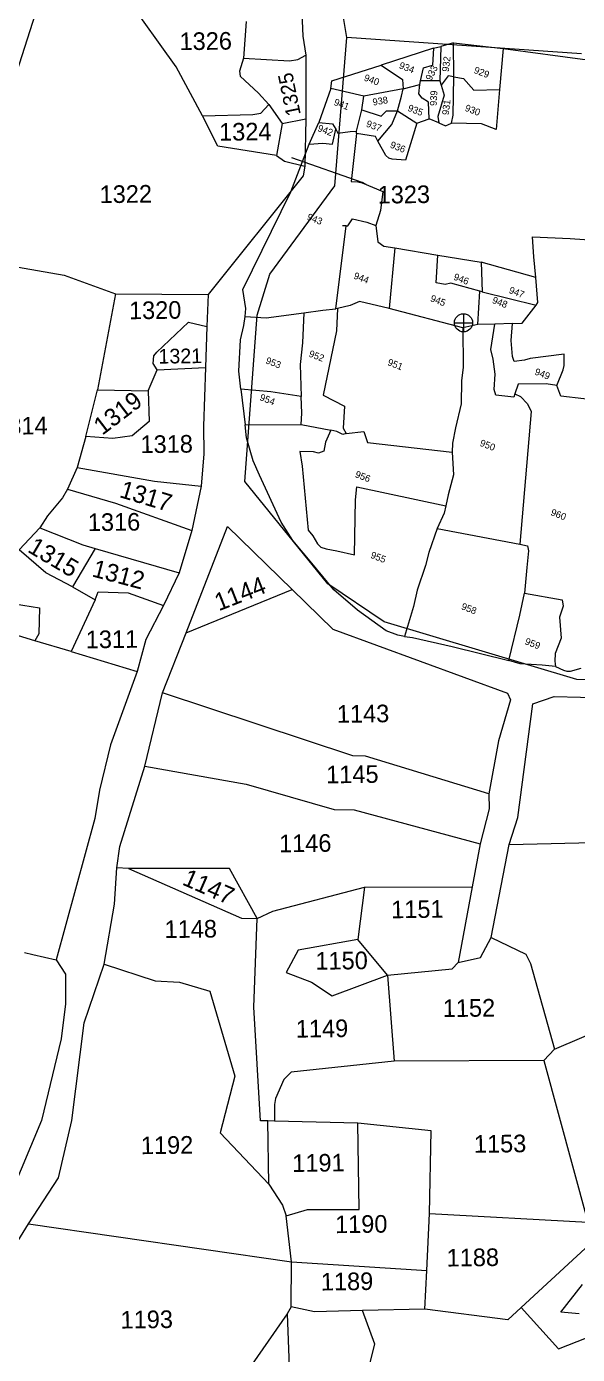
# Model space of a CAD drawing. Header units: metres. Extents: x 258455 to 262651, y 2177301 to 2183135.
# Drawn here: x 260292 to 260580, y 2178719 to 2179413 of the extents above; entities that cross this region are included whole.
import ezdxf

# ---------------------------------------------------------------- set-up
doc = ezdxf.new("R2010")
doc.units = ezdxf.units.M
for name, color, linetype in [('OFF', 1, 'Continuous'), ('POLY_PARCEL', 6, 'Continuous'), ('POLY_ROAD', 30, 'Continuous'), ('TEXT_PARCEL', 7, 'Continuous')]:
    doc.layers.add(name, color=color, linetype=linetype)
doc.styles.add('TEXT_MAP', font='', dxfattribs={"height": 1.8})
doc.styles.get('TEXT_MAP').set_extended_font_data('Kruti Dev 050')

msp = doc.modelspace()

# ---------------------------------------------------------------- linework, layer by layer
for p, q in [((260515.49, 2179258.35), (260525.02, 2179258.46)), ((260520.2, 2179263.17), (260520.31, 2179253.64))]:
    msp.add_line(p, q)
msp.add_lwpolyline([(260467.23, 2179331.83), (260430.42, 2179344.64)])
msp.add_circle((260520.25, 2179258.41), 4.76)
msp.add_solid([(260467.37, 2179332.23), (260469.59, 2179331.01), (260467.09, 2179331.44)])
at = {"layer": 'OFF'}
for p, q in [((260344.99, 2178972.89), (260338.89, 2178973.22)), ((260517.48, 2178923.69), (260529.23, 2178926.38))]:
    msp.add_line(p, q, dxfattribs=at)
at = {"layer": 'POLY_PARCEL'}
for p, q in [((260369.97, 2179392.4), (260343.66, 2179429.03)), ((260297.6, 2179424.25), (260230.74, 2179216.39)), ((260406.55, 2179416.1), (260405.15, 2179396.94)), ((260582.01, 2179399.18), (260459.13, 2179407.71)), ((260515.01, 2179404.88), (260508.39, 2179403.03)), ((260515.01, 2179404.88), (260541.01, 2179401.93)), ((260515.22, 2179387.07), (260515.01, 2179404.88)), ((260433.57, 2179396.19), (260437.71, 2179398.44)), ((260504.59, 2179402.02), (260477.19, 2179393.28)), ((260504.59, 2179402.02), (260504, 2179393.14)), ((260504.59, 2179402.02), (260508.39, 2179403.03)), ((260508.39, 2179403.03), (260507.9, 2179384.94)), ((260541.01, 2179401.93), (260539.16, 2179380.52)), ((260541.01, 2179401.93), (260585.17, 2179396.07)), ((260383.75, 2179366.69), (260369.97, 2179392.4)), ((260405.15, 2179396.94), (260403.07, 2179390.09)), ((260405.15, 2179396.94), (260429.26, 2179395.42)), ((260429.26, 2179395.42), (260433.57, 2179396.19)), ((260451.4, 2179385.05), (260477.19, 2179393.28)), ((260477.19, 2179393.28), (260488.31, 2179385.65)), ((260497.83, 2179385.07), (260499.24, 2179391.85)), ((260499.24, 2179391.85), (260504, 2179393.14)), ((260403.07, 2179390.09), (260403.46, 2179387.4)), ((260403.46, 2179387.4), (260412.92, 2179378.53)), ((260450.81, 2179380.95), (260451.4, 2179385.05)), ((260488.31, 2179385.65), (260488.61, 2179380.82)), ((260497.41, 2179383.03), (260497.83, 2179385.07)), ((260507.9, 2179384.94), (260497.83, 2179385.07)), ((260507.9, 2179384.94), (260508.57, 2179382.65)), ((260512.16, 2179387.56), (260508.57, 2179382.65)), ((260515.22, 2179387.07), (260512.16, 2179387.56)), ((260514.76, 2179367), (260515.22, 2179387.07)), ((260515.22, 2179387.07), (260520.22, 2179386.23)), ((260520.22, 2179386.23), (260525.67, 2179380.2)), ((260412.92, 2179378.53), (260418.38, 2179372.66)), ((260450.81, 2179380.95), (260444.53, 2179363.13)), ((260468.13, 2179376.93), (260450.81, 2179380.95)), ((260467.04, 2179369.81), (260468.13, 2179376.93)), ((260488.61, 2179380.82), (260468.13, 2179376.93)), ((260485.74, 2179369.35), (260487.9, 2179376.97)), ((260487.9, 2179376.97), (260488.61, 2179380.82)), ((260488.61, 2179380.82), (260497.41, 2179383.03)), ((260496.87, 2179378.23), (260497.41, 2179383.03)), ((260498.56, 2179376), (260496.87, 2179378.23)), ((260510.06, 2179377.52), (260506.74, 2179366.36)), ((260508.57, 2179382.65), (260510.06, 2179377.52)), ((260525.67, 2179380.2), (260539.16, 2179380.52)), ((260539.16, 2179380.52), (260537.35, 2179359.53)), ((260414.3, 2179368.12), (260418.38, 2179372.66)), ((260418.38, 2179372.66), (260425.41, 2179362.74)), ((260464.21, 2179358.63), (260467.04, 2179369.81)), ((260467.04, 2179369.81), (260477.25, 2179366.44)), ((260479.9, 2179369.24), (260485.74, 2179369.35)), ((260482.74, 2179362.23), (260485.74, 2179369.35)), ((260485.74, 2179369.35), (260495.84, 2179362.81)), ((260501.95, 2179373.81), (260498.56, 2179376)), ((260502.33, 2179365.12), (260501.95, 2179373.81)), ((260383.75, 2179366.69), (260409.99, 2179367.35)), ((260391.66, 2179350.79), (260383.75, 2179366.69)), ((260409.99, 2179367.35), (260414.3, 2179368.12)), ((260425.41, 2179362.74), (260422.46, 2179345.94)), ((260425.41, 2179362.74), (260437.73, 2179365.13)), ((260439.55, 2179351.92), (260444.53, 2179363.13)), ((260444.53, 2179363.13), (260451.67, 2179362.54)), ((260451.67, 2179362.54), (260453.43, 2179359.78)), ((260477.25, 2179366.44), (260479.9, 2179369.24)), ((260495.84, 2179362.81), (260489.89, 2179343.55)), ((260495.84, 2179362.81), (260502.33, 2179365.12)), ((260507.43, 2179363.05), (260502.33, 2179365.12)), ((260506.74, 2179366.36), (260507.43, 2179363.05)), ((260507.43, 2179363.05), (260510.88, 2179361.53)), ((260510.88, 2179361.53), (260514.05, 2179362.86)), ((260514.05, 2179362.86), (260514.76, 2179367)), ((260529.73, 2179362.46), (260514.05, 2179362.86)), ((260537.35, 2179359.53), (260529.73, 2179362.46)), ((260451.79, 2179351.83), (260453.43, 2179359.78)), ((260453.43, 2179359.78), (260454.46, 2179357.57)), ((260454.46, 2179357.57), (260461.04, 2179358.57)), ((260461.04, 2179358.57), (260464.21, 2179358.63)), ((260464.28, 2179357.46), (260461.43, 2179332.28)), ((260464.28, 2179357.46), (260464.21, 2179358.63)), ((260474.16, 2179355.81), (260464.28, 2179357.46)), ((260475.44, 2179353.52), (260474.16, 2179355.81)), ((260475.44, 2179353.52), (260482.74, 2179362.23)), ((260422.46, 2179345.94), (260391.66, 2179350.79)), ((260429.98, 2179326.9), (260439.55, 2179351.92)), ((260439.55, 2179351.92), (260446.68, 2179352.36)), ((260446.68, 2179352.36), (260451.79, 2179351.83)), ((260479.69, 2179345.92), (260475.44, 2179353.52)), ((260422.46, 2179345.94), (260426.65, 2179342.95)), ((260426.65, 2179342.95), (260437.29, 2179340.41)), ((260481.22, 2179344.54), (260479.69, 2179345.92)), ((260483, 2179344.05), (260481.22, 2179344.54)), ((260489.89, 2179343.55), (260483, 2179344.05)), ((260461.43, 2179332.28), (260464.94, 2179332.2)), ((260464.94, 2179332.2), (260467.27, 2179331.6)), ((260467.27, 2179331.6), (260478.13, 2179327.12)), ((260404.86, 2179275.74), (260429.98, 2179326.9)), ((260478.13, 2179327.12), (260476.77, 2179317.23)), ((260476.77, 2179317.23), (260474.41, 2179309.33)), ((260453.5, 2179265.73), (260458.89, 2179309.09)), ((260458.89, 2179309.09), (260456.95, 2179309.15)), ((260458.89, 2179309.09), (260459.8, 2179309.13)), ((260459.8, 2179309.13), (260462.12, 2179312.86)), ((260462.12, 2179312.86), (260469.76, 2179310.99)), ((260469.76, 2179310.99), (260474.41, 2179309.33)), ((260474.41, 2179309.33), (260475.36, 2179300.81)), ((260475.36, 2179300.81), (260478.59, 2179298.48)), ((260556.99, 2179292.97), (260556.39, 2179303.41)), ((260556.39, 2179303.41), (260576.13, 2179302.58)), ((260576.13, 2179302.58), (260588.6, 2179301.62)), ((260478.59, 2179298.48), (260484.24, 2179297.58)), ((260484.24, 2179297.58), (260481.36, 2179265.8)), ((260484.24, 2179297.58), (260506.78, 2179293.83)), ((260505.87, 2179279.3), (260506.78, 2179293.83)), ((260506.78, 2179293.83), (260529.48, 2179290.05)), ((260558.1, 2179282.06), (260556.99, 2179292.97)), ((260275.6, 2179289.6), (260311.27, 2179283.37)), ((260558.1, 2179282.06), (260529.48, 2179290.05)), ((260529.48, 2179290.05), (260530.02, 2179274.61)), ((260311.27, 2179283.37), (260338.17, 2179273.62)), ((260510.74, 2179278.41), (260505.87, 2179279.3)), ((260513.64, 2179279.06), (260510.74, 2179278.41)), ((260528.77, 2179274.95), (260513.64, 2179279.06)), ((260559.07, 2179269.02), (260558.1, 2179282.06)), ((260338.17, 2179273.62), (260328.7, 2179223.27)), ((260338.17, 2179273.62), (260386.61, 2179273.26)), ((260406.36, 2179265.95), (260404.86, 2179275.74)), ((260527.67, 2179257.44), (260528.77, 2179274.95)), ((260530.02, 2179274.61), (260528.77, 2179274.95)), ((260530.02, 2179274.61), (260558.21, 2179267.58)), ((260406.05, 2179261.72), (260406.36, 2179265.95)), ((260446.7, 2179265.05), (260453.5, 2179265.73)), ((260454.4, 2179265.93), (260453.5, 2179265.73)), ((260454.4, 2179265.93), (260453.75, 2179254.24)), ((260460.93, 2179267.39), (260454.4, 2179265.93)), ((260465.91, 2179269.59), (260460.93, 2179267.39)), ((260481.36, 2179265.8), (260465.91, 2179269.59)), ((260519.96, 2179255.79), (260481.36, 2179265.8)), ((260550.97, 2179258.18), (260558.21, 2179267.58)), ((260558.21, 2179267.58), (260559.07, 2179269.02)), ((260359.75, 2179243.04), (260376.35, 2179258.77)), ((260376.35, 2179258.77), (260386.01, 2179256.39)), ((260405.4, 2179256.97), (260406.05, 2179261.72)), ((260406.05, 2179261.72), (260416.98, 2179260.97)), ((260416.98, 2179260.97), (260436.78, 2179263.69)), ((260436.78, 2179263.69), (260435.99, 2179247.97)), ((260436.78, 2179263.69), (260446.7, 2179265.05)), ((260545.92, 2179258.1), (260550.97, 2179258.18)), ((260403.58, 2179249.51), (260405.4, 2179256.97)), ((260453.75, 2179254.24), (260446.75, 2179220.55)), ((260527.67, 2179257.44), (260519.96, 2179255.79)), ((260519.96, 2179255.79), (260520.16, 2179235.22)), ((260536.68, 2179257.76), (260527.67, 2179257.44)), ((260534.47, 2179244.43), (260536.68, 2179257.76)), ((260545.92, 2179258.1), (260536.68, 2179257.76)), ((260545.22, 2179249.13), (260545.92, 2179258.1)), ((260402.78, 2179233.09), (260403.58, 2179249.51)), ((260435.99, 2179247.97), (260434.87, 2179236.54)), ((260535.7, 2179239.44), (260534.47, 2179244.43)), ((260545.94, 2179240.8), (260545.22, 2179249.13)), ((260357.84, 2179237.08), (260358.33, 2179241.04)), ((260358.33, 2179241.04), (260359.75, 2179243.04)), ((260536.75, 2179231.46), (260535.7, 2179239.44)), ((260546.77, 2179238.12), (260545.94, 2179240.8)), ((260552.15, 2179238.8), (260546.77, 2179238.12)), ((260555.07, 2179239.74), (260552.15, 2179238.8)), ((260572.91, 2179241.99), (260555.07, 2179239.74)), ((260572.87, 2179236.02), (260572.91, 2179241.99)), ((260355.2, 2179222.77), (260359.92, 2179233.78)), ((260359.92, 2179233.78), (260357.84, 2179237.08)), ((260359.92, 2179233.78), (260385.27, 2179234.99)), ((260403.72, 2179223.67), (260402.78, 2179233.09)), ((260434.87, 2179236.54), (260435.32, 2179219.93)), ((260520.16, 2179235.22), (260519.26, 2179228.04)), ((260536.33, 2179223.47), (260536.75, 2179231.46)), ((260569.14, 2179225.57), (260572.42, 2179233.83)), ((260572.42, 2179233.83), (260572.87, 2179236.02)), ((260403.72, 2179223.67), (260406.08, 2179205.03)), ((260419.43, 2179222.33), (260403.72, 2179223.67)), ((260519.26, 2179228.04), (260518.97, 2179216.07)), ((260537.18, 2179220.59), (260536.33, 2179223.47)), ((260548.79, 2179226.23), (260547.16, 2179221.25)), ((260563.56, 2179226.53), (260548.79, 2179226.23)), ((260569.14, 2179225.57), (260563.56, 2179226.53)), ((260571.15, 2179220.07), (260569.14, 2179225.57)), ((260322.75, 2179198.93), (260328.7, 2179223.27)), ((260328.7, 2179223.27), (260355.2, 2179222.77)), ((260355.2, 2179222.77), (260355.74, 2179206.68)), ((260435.32, 2179219.93), (260419.43, 2179222.33)), ((260435.59, 2179211.19), (260435.32, 2179219.93)), ((260446.75, 2179220.55), (260458.01, 2179214.8)), ((260546.6, 2179219.51), (260537.18, 2179220.59)), ((260547.16, 2179221.25), (260546.6, 2179219.51)), ((260547.16, 2179221.25), (260550.07, 2179219.84)), ((260550.07, 2179219.84), (260553.78, 2179215.96)), ((260598.58, 2179216.73), (260571.15, 2179220.07)), ((260435.25, 2179205.22), (260435.59, 2179211.19)), ((260458.01, 2179214.8), (260457.37, 2179203.35)), ((260518.97, 2179216.07), (260516.1, 2179203.52)), ((260555.72, 2179212.06), (260549.75, 2179142.51)), ((260553.78, 2179215.96), (260555.72, 2179212.06)), ((260355.74, 2179206.68), (260346.83, 2179199.21)), ((260406.08, 2179205.03), (260435.25, 2179205.22)), ((260406.78, 2179198.18), (260406.08, 2179205.03)), ((260435.25, 2179205.22), (260450.91, 2179202.23)), ((260457.37, 2179203.35), (260458.86, 2179200.53)), ((260516.1, 2179203.52), (260514.45, 2179195.41)), ((260322.75, 2179198.93), (260318.08, 2179182.71)), ((260336.78, 2179197.84), (260322.75, 2179198.93)), ((260346.83, 2179199.21), (260336.78, 2179197.84)), ((260410.2, 2179186.15), (260406.78, 2179198.18)), ((260448.01, 2179195.98), (260447.24, 2179191.17)), ((260450.91, 2179202.23), (260448.01, 2179195.98)), ((260454.02, 2179201.56), (260450.91, 2179202.23)), ((260457.17, 2179200.02), (260454.02, 2179201.56)), ((260458.86, 2179200.53), (260457.17, 2179200.02)), ((260458.86, 2179200.53), (260468.17, 2179201.59)), ((260468.17, 2179201.59), (260470.02, 2179195.81)), ((260470.02, 2179195.81), (260514.26, 2179190.8)), ((260441.82, 2179190.9), (260434.69, 2179191)), ((260434.69, 2179191), (260435.87, 2179183.37)), ((260444.44, 2179190.28), (260441.82, 2179190.9)), ((260447.24, 2179191.17), (260444.44, 2179190.28)), ((260514.45, 2179195.41), (260514.26, 2179190.8)), ((260514.26, 2179190.8), (260515.04, 2179178.81)), ((260318.08, 2179182.71), (260313.13, 2179171.4)), ((260318.08, 2179182.71), (260358.62, 2179175.46)), ((260413.48, 2179178.6), (260410.2, 2179186.15)), ((260435.87, 2179183.37), (260438.95, 2179149.99)), ((260358.62, 2179175.46), (260382.92, 2179172.86)), ((260424.83, 2179154.12), (260413.48, 2179178.6)), ((260515.04, 2179178.81), (260512.18, 2179168.32)), ((260313.13, 2179171.4), (260310.49, 2179166.88)), ((260313.13, 2179171.4), (260338.21, 2179163.97)), ((260463.77, 2179165.82), (260464.52, 2179172.61)), ((260464.52, 2179172.61), (260511.07, 2179162.65)), ((260512.18, 2179168.32), (260511.07, 2179162.65)), ((260310.49, 2179166.88), (260302.69, 2179157.45)), ((260338.21, 2179163.97), (260378.05, 2179149.67)), ((260463.14, 2179136.92), (260463.77, 2179165.82)), ((260511.07, 2179162.65), (260510.09, 2179158.85)), ((260302.69, 2179157.45), (260298.62, 2179151.11)), ((260431.04, 2179144.46), (260424.83, 2179154.12)), ((260510.09, 2179158.85), (260506.5, 2179150.81)), ((260287.79, 2179139.67), (260298.62, 2179151.11)), ((260298.62, 2179151.11), (260321.02, 2179142.21)), ((260438.95, 2179149.99), (260441.39, 2179146.89)), ((260506.5, 2179150.81), (260502.06, 2179138.23)), ((260506.5, 2179150.81), (260549.75, 2179142.51)), ((260327.63, 2179140.29), (260315.7, 2179120.23)), ((260321.02, 2179142.21), (260327.63, 2179140.29)), ((260327.63, 2179140.29), (260371.51, 2179127.55)), ((260440.95, 2179132.68), (260431.04, 2179144.46)), ((260441.39, 2179146.89), (260443.81, 2179142.71)), ((260443.81, 2179142.71), (260445.59, 2179140.95)), ((260445.59, 2179140.95), (260448.33, 2179140.07)), ((260448.33, 2179140.07), (260454.04, 2179139.05)), ((260549.75, 2179142.51), (260553.7, 2179141.76)), ((260553.7, 2179141.76), (260554.28, 2179139.17)), ((260301.77, 2179127.62), (260287.79, 2179139.67)), ((260454.04, 2179139.05), (260463.14, 2179136.92)), ((260502.06, 2179138.23), (260500.41, 2179131.4)), ((260554.28, 2179139.17), (260553.35, 2179130.39)), ((260315.7, 2179120.23), (260301.77, 2179127.62)), ((260452.47, 2179118.77), (260440.95, 2179132.68)), ((260500.41, 2179131.4), (260496.04, 2179118.54)), ((260553.35, 2179130.39), (260552.21, 2179116.91)), ((260315.7, 2179120.23), (260327.47, 2179113.47)), ((260327.47, 2179113.47), (260315.01, 2179086.38)), ((260327.47, 2179113.47), (260329.04, 2179117.62)), ((260329.04, 2179117.62), (260344.86, 2179117.16)), ((260344.86, 2179117.16), (260363.23, 2179110.5)), ((260375.09, 2179096.21), (260430.65, 2179118.8)), ((260464.78, 2179108.12), (260452.47, 2179118.77)), ((260496.04, 2179118.54), (260494.08, 2179109.89)), ((260549.76, 2179105.44), (260552.21, 2179116.91)), ((260552.21, 2179116.91), (260571.92, 2179113.44)), ((260571.92, 2179113.44), (260572.35, 2179110.23)), ((260285.43, 2179111.36), (260298.4, 2179109.35)), ((260298.4, 2179109.35), (260298.01, 2179095.7)), ((260479.79, 2179097.32), (260464.78, 2179108.12)), ((260494.08, 2179109.89), (260489.32, 2179094.24)), ((260544.05, 2179081.7), (260549.76, 2179105.44)), ((260572.35, 2179110.23), (260570.48, 2179104.36)), ((260570.48, 2179104.36), (260571.34, 2179093.32)), ((260296.06, 2179092.07), (260278.98, 2179097.19)), ((260298.01, 2179095.7), (260296.06, 2179092.07)), ((260315.01, 2179086.38), (260296.06, 2179092.07)), ((260485.87, 2179094.98), (260479.79, 2179097.32)), ((260489.32, 2179094.24), (260485.87, 2179094.98)), ((260489.32, 2179094.24), (260493.6, 2179093.78)), ((260493.6, 2179093.78), (260514.38, 2179089.01)), ((260571.34, 2179093.32), (260568.15, 2179085.32)), ((260315.01, 2179086.38), (260349.47, 2179076)), ((260514.38, 2179089.01), (260544.05, 2179081.7)), ((260568.15, 2179085.32), (260568.03, 2179081.43)), ((260549.98, 2179080), (260544.05, 2179081.7)), ((260561.42, 2179079.32), (260549.98, 2179080)), ((260568.42, 2179078.63), (260561.42, 2179079.32)), ((260568.03, 2179081.43), (260568.42, 2179078.63)), ((260568.42, 2179078.63), (260572.51, 2179076.63)), ((260576.15, 2179076.11), (260581.76, 2179077.68)), ((260572.51, 2179076.63), (260574.26, 2179076.05)), ((260574.26, 2179076.05), (260576.15, 2179076.11)), ((260462.37, 2179031.84), (260362.86, 2179064.8)), ((260469.02, 2179031.74), (260462.37, 2179031.84)), ((260533.59, 2179011.91), (260469.02, 2179031.74)), ((260353.47, 2179026.45), (260406.57, 2179017.04)), ((260406.57, 2179017.04), (260452.57, 2179003.74)), ((260452.57, 2179003.74), (260463, 2179003.5)), ((260463, 2179003.5), (260528.89, 2178985.73)), ((260544.17, 2178985.37), (260612.01, 2178986.99)), ((260397.85, 2178972.97), (260344.99, 2178972.89)), ((260344.99, 2178972.89), (260404.08, 2178946.99)), ((260412.36, 2178946.73), (260397.85, 2178972.97)), ((260420.46, 2178950.49), (260468.5, 2178963.08)), ((260468.5, 2178963.08), (260465.02, 2178935.83)), ((260468.5, 2178963.08), (260524.83, 2178963.3)), ((260404.08, 2178946.99), (260412.36, 2178946.73)), ((260410.55, 2178900.28), (260412.36, 2178946.73)), ((260412.36, 2178946.73), (260420.46, 2178950.49)), ((260465.02, 2178935.83), (260433.82, 2178930.16)), ((260480.52, 2178917.15), (260465.02, 2178935.83)), ((260534.66, 2178936.83), (260552.82, 2178928.09)), ((260290.56, 2178928.98), (260294.89, 2178927.96)), ((260294.89, 2178927.96), (260307.07, 2178925.13)), ((260433.82, 2178930.16), (260427.47, 2178918.51)), ((260552.82, 2178928.09), (260555.39, 2178923.26)), ((260332.31, 2178922.76), (260359.02, 2178914.12)), ((260427.47, 2178918.51), (260440.65, 2178913.45)), ((260480.52, 2178917.15), (260514.33, 2178920.34)), ((260514.33, 2178920.34), (260517.48, 2178923.69)), ((260555.39, 2178923.26), (260567.94, 2178878.37)), ((260359.02, 2178914.12), (260371.71, 2178913.44)), ((260371.71, 2178913.44), (260387.49, 2178908.66)), ((260440.65, 2178913.45), (260451.52, 2178906.21)), ((260451.52, 2178906.21), (260480.52, 2178917.15)), ((260480.52, 2178917.15), (260483.97, 2178872.03)), ((260387.49, 2178908.66), (260400.69, 2178864.17)), ((260413.98, 2178840.92), (260410.55, 2178900.28)), ((260567.94, 2178878.37), (260601.55, 2178892.71)), ((260567.94, 2178878.37), (260562.26, 2178872.38)), ((260483.97, 2178872.03), (260430.1, 2178866.37)), ((260562.26, 2178872.38), (260483.97, 2178872.03)), ((260562.26, 2178872.38), (260585.22, 2178787.87)), ((260400.69, 2178864.17), (260393.03, 2178834.6)), ((260426.19, 2178862.55), (260421.81, 2178852.62)), ((260430.1, 2178866.37), (260426.19, 2178862.55)), ((260421.81, 2178852.62), (260421.31, 2178849.38)), ((260421.31, 2178849.38), (260421.41, 2178840.74)), ((260393.03, 2178834.6), (260418.46, 2178807.75)), ((260417.83, 2178840.83), (260413.98, 2178840.92)), ((260418.46, 2178807.75), (260417.83, 2178840.83)), ((260421.41, 2178840.74), (260417.83, 2178840.83)), ((260465.05, 2178839.72), (260421.41, 2178840.74)), ((260503.36, 2178835.69), (260465.05, 2178839.72)), ((260465.58, 2178794.45), (260465.05, 2178839.72)), ((260502.4, 2178792.46), (260503.36, 2178835.69)), ((260418.46, 2178807.75), (260425.48, 2178796.8)), ((260425.48, 2178796.8), (260427.45, 2178791.24)), ((260427.45, 2178791.24), (260438.56, 2178794.42)), ((260438.56, 2178794.42), (260465.58, 2178794.45)), ((260292.66, 2178786.98), (260430.35, 2178767.11)), ((260430.35, 2178767.11), (260427.45, 2178791.24)), ((260501.03, 2178762.57), (260502.4, 2178792.46)), ((260502.4, 2178792.46), (260585.22, 2178787.87)), ((260597.89, 2178787.16), (260550.44, 2178743.15)), ((260430.08, 2178743.57), (260430.35, 2178767.11)), ((260430.35, 2178767.11), (260501.03, 2178762.57)), ((260500.1, 2178742.32), (260501.03, 2178762.57)), ((260571.18, 2178740.79), (260582.51, 2178755.29)), ((260427.99, 2178739.85), (260401.62, 2178701.92)), ((260430.08, 2178743.57), (260427.99, 2178739.85)), ((260427.99, 2178739.85), (260427.99, 2178739.85)), ((260427.99, 2178739.85), (260429.13, 2178712.31)), ((260442.34, 2178741.02), (260430.08, 2178743.57)), ((260467.46, 2178741.58), (260442.34, 2178741.02)), ((260500.1, 2178742.32), (260467.46, 2178741.58)), ((260473.79, 2178723.94), (260467.46, 2178741.58)), ((260543.5, 2178736.71), (260500.1, 2178742.32)), ((260550.44, 2178743.15), (260543.5, 2178736.71)), ((260550.44, 2178743.15), (260569.94, 2178721.65)), ((260569.94, 2178721.65), (260616.48, 2178739.79)), ((260580.72, 2178739.82), (260571.18, 2178740.79)), ((260458.64, 2178662.62), (260473.79, 2178723.94))]:
    msp.add_line(p, q, dxfattribs=at)
at = {"layer": 'POLY_ROAD'}
for p, q in [((260459.13, 2179407.71), (260453.69, 2179440.49)), ((260434.95, 2179438.02), (260436.14, 2179408.35)), ((260436.14, 2179408.35), (260437.71, 2179398.44)), ((260452.86, 2179330.05), (260459.13, 2179407.71)), ((260437.71, 2179398.44), (260437.73, 2179365.13)), ((260437.73, 2179365.13), (260437.29, 2179340.41)), ((260436.38, 2179335.32), (260386.61, 2179273.26)), ((260437.29, 2179340.41), (260436.38, 2179335.32)), ((260419.01, 2179283.88), (260452.86, 2179330.05)), ((260412.33, 2179262.31), (260419.01, 2179283.88)), ((260386.61, 2179273.26), (260386.01, 2179256.39)), ((260405.93, 2179175.43), (260412.33, 2179262.31)), ((260386.01, 2179256.39), (260385.27, 2179234.99)), ((260385.27, 2179234.99), (260384.2, 2179204.25)), ((260384.2, 2179204.25), (260384.34, 2179189.77)), ((260384.34, 2179189.77), (260382.92, 2179172.86)), ((260449.2, 2179121.9), (260405.93, 2179175.43)), ((260382.92, 2179172.86), (260378.05, 2179149.67)), ((260378.05, 2179149.67), (260371.51, 2179127.55)), ((260375.09, 2179096.21), (260396.73, 2179151.77)), ((260396.73, 2179151.77), (260430.65, 2179118.8)), ((260371.51, 2179127.55), (260363.23, 2179110.5)), ((260478.71, 2179101.97), (260449.2, 2179121.9)), ((260430.65, 2179118.8), (260451.9, 2179098.13)), ((260363.23, 2179110.5), (260353.98, 2179092.71)), ((260579.55, 2179071.69), (260478.71, 2179101.97)), ((260353.98, 2179092.71), (260349.47, 2179076)), ((260362.86, 2179064.8), (260375.09, 2179096.21)), ((260451.9, 2179098.13), (260543.3, 2179064.59)), ((260349.47, 2179076), (260335.59, 2179037.62)), ((260585.28, 2179071.66), (260579.55, 2179071.69)), ((260353.47, 2179026.45), (260362.86, 2179064.8)), ((260543.3, 2179064.59), (260544.8, 2179061.21)), ((260544.8, 2179061.21), (260538.61, 2179039.65)), ((260548.67, 2178999.57), (260556.61, 2179059.04)), ((260556.61, 2179059.04), (260567.75, 2179062.81)), ((260567.75, 2179062.81), (260596.43, 2179062.17)), ((260335.59, 2179037.62), (260329.8, 2179013.81)), ((260538.61, 2179039.65), (260533.59, 2179011.91)), ((260340.4, 2178984.33), (260353.47, 2179026.45)), ((260329.8, 2179013.81), (260327.43, 2178999.13)), ((260533.59, 2179011.91), (260533.68, 2179004.14)), ((260533.68, 2179004.14), (260528.89, 2178985.73)), ((260327.43, 2178999.13), (260307.07, 2178925.13)), ((260544.17, 2178985.37), (260548.67, 2178999.57)), ((260338.89, 2178973.22), (260340.4, 2178984.33)), ((260528.89, 2178985.73), (260524.83, 2178963.3)), ((260534.66, 2178936.83), (260544.17, 2178985.37)), ((260337.66, 2178954.27), (260338.89, 2178973.22)), ((260524.83, 2178963.3), (260517.48, 2178923.69)), ((260332.31, 2178922.76), (260337.66, 2178954.27)), ((260529.23, 2178926.38), (260534.66, 2178936.83)), ((260307.07, 2178925.13), (260312.01, 2178917.67)), ((260321.85, 2178892.16), (260332.31, 2178922.76)), ((260312.01, 2178917.67), (260312.07, 2178902.05)), ((260312.07, 2178902.05), (260309.85, 2178883.85)), ((260315.4, 2178841.09), (260321.85, 2178892.16)), ((260309.85, 2178883.85), (260299.56, 2178840.97)), ((260299.56, 2178840.97), (260283.05, 2178801.78)), ((260308.33, 2178811.02), (260315.4, 2178841.09)), ((260292.66, 2178786.98), (260308.33, 2178811.02)), ((260257.63, 2178730.18), (260292.66, 2178786.98))]:
    msp.add_line(p, q, dxfattribs=at)

# ---------------------------------------------------------------- texts
at = {"layer": 'TEXT_PARCEL', "style": 'TEXT_MAP'}
for s, height, rotation, p in [('1326', 9.211, 0.66461, (260371.75, 2179401.04)), ('932', 3.604, 82.8082, (260512.51, 2179389.56)), ('934', 3.604, 338.91296, (260486.22, 2179391.7)), ('933', 3.604, 63.64645, (260503.41, 2179384.77)), ('929', 3.604, 338.91296, (260525.36, 2179389.22)), ('1325', 7.676, 101.55855, (260435.16, 2179367.45)), ('940', 3.604, 338.91296, (260467.84, 2179385.3)), ('938', 3.604, 9.57038, (260473.01, 2179372.02)), ('939', 3.604, 87.06445, (260506.22, 2179371.81)), ('941', 3.604, 338.91296, (260452.1, 2179372.48)), ('935', 3.604, 338.91296, (260490.77, 2179369.42)), ('931', 3.604, 83.18829, (260512.55, 2179366.95)), ('930', 3.604, 338.91296, (260520.66, 2179369.45)), ('1324', 9.211, 0.66461, (260392.44, 2179353.64)), ('937', 3.604, 338.91296, (260469, 2179361.17)), ('942', 3.604, 338.91296, (260443.58, 2179358.86)), ('936', 3.604, 338.91296, (260481.53, 2179350.15)), ('1322', 9.211, 0.66461, (260329.93, 2179321)), ('1323', 9.211, 0.66461, (260475.4, 2179320.79)), ('943', 3.604, 338.91296, (260438.09, 2179312.42)), ('944', 3.604, 338.91296, (260462.43, 2179281.66)), ('946', 3.604, 338.91296, (260514.7, 2179281.07)), ('945', 3.604, 338.91296, (260502.56, 2179269.83)), ('947', 3.604, 338.91296, (260543.72, 2179274.11)), ('1320', 9.211, 0.66461, (260345.29, 2179260.26)), ('948', 3.604, 338.91296, (260534.92, 2179268.88)), ('1321', 7.676, 0.66461, (260360.71, 2179237.06)), ('953', 3.604, 338.91296, (260416.43, 2179237.29)), ('952', 3.604, 338.91296, (260439.01, 2179240.84)), ('951', 3.604, 338.91296, (260480.18, 2179236.38)), ('949', 3.604, 338.91296, (260557.15, 2179231.45)), ('1319', 9.211, 37.33261, (260331.24, 2179199.24)), ('954', 3.604, 338.91296, (260413.28, 2179218.04)), ('1314', 9.211, 0.66461, (260275.34, 2179199.78)), ('1318', 9.211, 0.66461, (260351.31, 2179190.2)), ('950', 3.604, 338.91296, (260528.49, 2179194.17)), ('1317', 9.211, 343.23037, (260339.77, 2179167.29)), ('956', 3.604, 338.91296, (260463.21, 2179177.78)), ('960', 3.604, 338.91296, (260565.58, 2179157.86)), ('1316', 9.211, 0.66461, (260323.77, 2179149.4)), ('1315', 9.211, 329.31174, (260291.68, 2179138.84)), ('1312', 9.211, 345.19759, (260325.4, 2179125.8)), ('955', 3.604, 338.91296, (260471.3, 2179135.53)), ('1144', 9.211, 21.3957, (260392.24, 2179107.45)), ('958', 3.604, 338.91296, (260518.76, 2179108.65)), ('1311', 9.211, 0.66461, (260322.68, 2179088.08)), ('959', 3.604, 338.91296, (260552.05, 2179090.36)), ('1143', 9.211, 0.66461, (260454.05, 2179049.12)), ('1145', 9.211, 0.66461, (260448.46, 2179017.43)), ('1146', 9.211, 0.66461, (260423.8, 2178981.36)), ('1147', 9.211, 336.33001, (260372.61, 2178964.63)), ('1151', 9.211, 0.66461, (260482.47, 2178946.85)), ('1148', 9.211, 0.66461, (260363.91, 2178936.49)), ('1150', 9.211, 0.66461, (260442.84, 2178919.93)), ('1152', 9.211, 0.66461, (260509.47, 2178895.15)), ('1149', 9.211, 0.66461, (260432.59, 2178884.41)), ('1192', 9.211, 0.66461, (260351.51, 2178823.41)), ('1153', 9.211, 0.66461, (260525.74, 2178824.15)), ('1191', 9.211, 0.66461, (260430.72, 2178814.12)), ('1190', 9.211, 0.66461, (260453.1, 2178782.08)), ('1188', 9.211, 0.66461, (260511.47, 2178764.63)), ('1189', 9.211, 0.66461, (260445.68, 2178752.08)), ('1193', 9.211, 0.66461, (260340.89, 2178732.19))]:
    msp.add_text(s, height=height, rotation=rotation, dxfattribs=at).set_placement(p)

doc.saveas('drawing.dxf')
